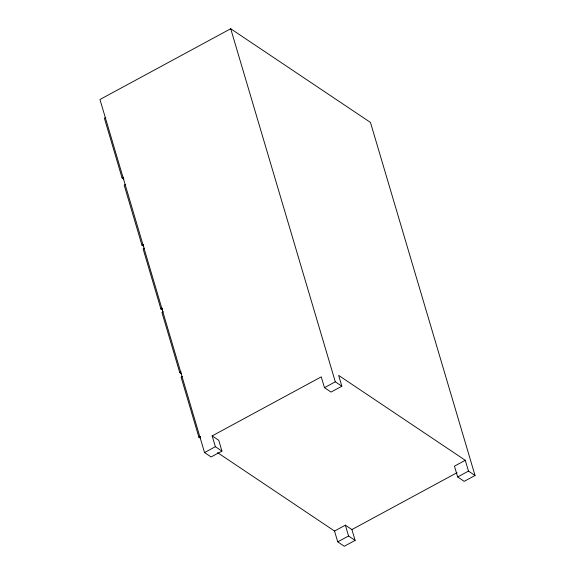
<?xml version="1.0" encoding="UTF-8"?>
<svg xmlns="http://www.w3.org/2000/svg" width="575" height="575" viewBox="0 0 575 575"><rect width="100%" height="100%" fill="white"/><g stroke="black" fill="none" stroke-linecap="round" stroke-linejoin="round"><path stroke-width="0.86" d="M475.043 475.503L370.458 122.432L230.712 28.75L99.957 99.497L204.542 452.568L211.104 456.96L221.936 451.102L218.73 440.292L212.168 435.893L321.26 376.862L324.465 387.679L331.02 392.078L341.852 386.213L338.653 375.403L465.276 460.287L468.481 471.105L475.043 475.503L464.212 481.361L457.65 476.963L454.444 466.152L465.276 460.287M105.786 117.415L104.377 118.17L122.087 177.955L123.869 179.148M122.087 177.955L123.488 177.193M125.573 184.374L124.171 185.136L141.932 245.115L143.772 246.344M141.932 245.115L143.34 244.353M142.284 245.345L143.685 244.591M144.505 248.134L143.103 248.896L160.871 308.868L162.646 310.062M160.871 308.868L162.272 308.114M161.158 309.07L162.567 308.308M163.35 311.758L161.949 312.52L179.745 372.593L181.52 373.779M179.745 372.593L181.147 371.831M182.498 376.395L181.096 377.157L198.864 437.129L200.639 438.323M198.864 437.129L200.265 436.375M199.151 437.331L200.553 436.569M204.542 452.568L215.373 446.703L221.936 451.102M324.465 387.679L335.297 381.814L341.852 386.213M334.528 531.041L345.359 525.176L351.914 529.575L355.12 540.392L344.288 546.25L337.726 541.851L334.528 531.041L217.58 452.64M351.914 529.575L457.082 472.672M337.726 541.851L348.558 535.993L355.12 540.392M457.65 476.963L468.481 471.105M230.712 28.75L335.297 381.814M345.359 525.176L348.558 535.993M212.168 435.893L215.373 446.703"/></g></svg>
